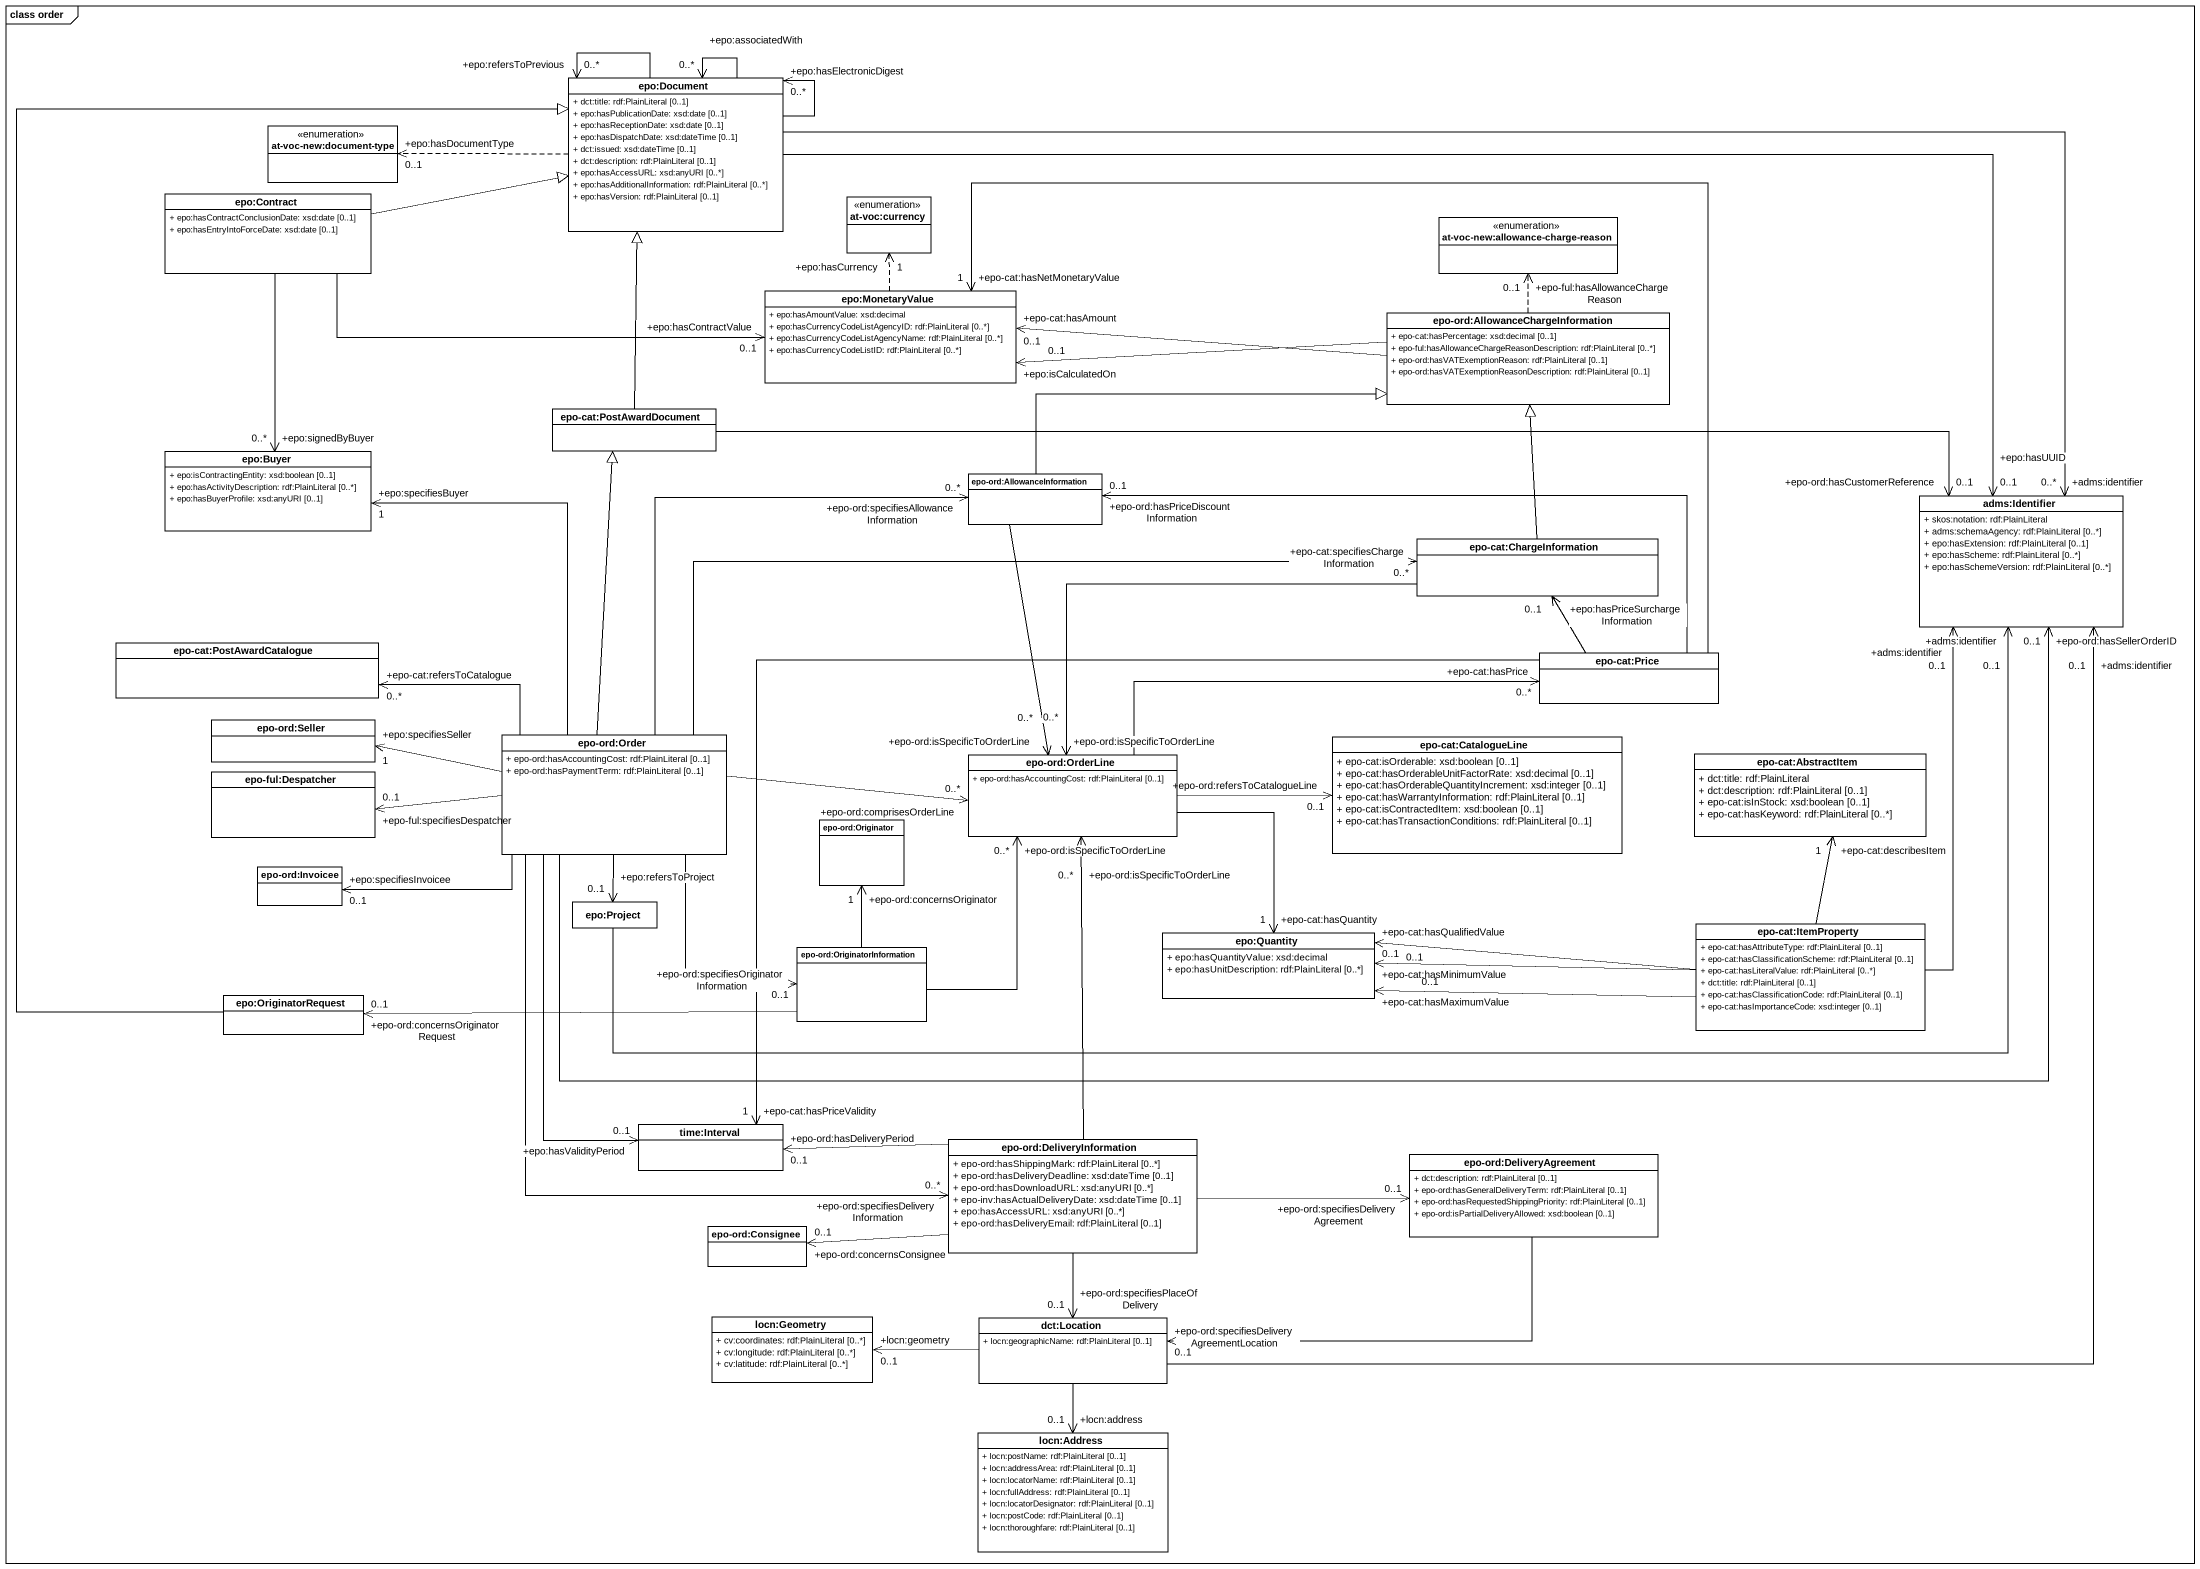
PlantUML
@startuml
mainframe class order
hide circle
hide empty members
skinparam classAttributeIconSize 0
class "epo:Document" as epo_Document {
  + dct:title: rdf:PlainLiteral [0..1]
  + epo:hasPublicationDate: xsd:date [0..1]
  + epo:hasReceptionDate: xsd:date [0..1]
  + epo:hasDispatchDate: xsd:dateTime [0..1]
  + dct:issued: xsd:dateTime [0..1]
  + dct:description: rdf:PlainLiteral [0..1]
  + epo:hasAccessURL: xsd:anyURI [0..*]
  + epo:hasAdditionalInformation: rdf:PlainLiteral [0..*]
  + epo:hasVersion: rdf:PlainLiteral [0..1]
}
enum "at-voc-new:document-type" as at_voc_new_document_type
class "epo:Contract" as epo_Contract {
  + epo:hasContractConclusionDate: xsd:date [0..1]
  + epo:hasEntryIntoForceDate: xsd:date [0..1]
}
enum "at-voc:currency" as at_voc_currency
enum "at-voc-new:allowance-charge-reason" as at_voc_new_allowance_charge
class "epo:MonetaryValue" as epo_MonetaryValue {
  + epo:hasAmountValue: xsd:decimal
  + epo:hasCurrencyCodeListAgencyID: rdf:PlainLiteral [0..*]
  + epo:hasCurrencyCodeListAgencyName: rdf:PlainLiteral [0..*]
  + epo:hasCurrencyCodeListID: rdf:PlainLiteral [0..*]
}
class "epo-ord:AllowanceChargeInformation" as epo_ord_AllowanceChargeInfor {
  + epo-cat:hasPercentage: xsd:decimal [0..1]
  + epo-ful:hasAllowanceChargeReasonDescription: rdf:PlainLiteral [0..*]
  + epo-ord:hasVATExemptionReason: rdf:PlainLiteral [0..1]
  + epo-ord:hasVATExemptionReasonDescription: rdf:PlainLiteral [0..1]
}
class "epo-cat:PostAwardDocument" as epo_cat_PostAwardDocument
class "epo:Buyer" as epo_Buyer {
  + epo:isContractingEntity: xsd:boolean [0..1]
  + epo:hasActivityDescription: rdf:PlainLiteral [0..*]
  + epo:hasBuyerProfile: xsd:anyURI [0..1]
}
class "epo-ord:AllowanceInformation" as epo_ord_AllowanceInformation
class "adms:Identifier" as adms_Identifier {
  + skos:notation: rdf:PlainLiteral
  + adms:schemaAgency: rdf:PlainLiteral [0..*]
  + epo:hasExtension: rdf:PlainLiteral [0..1]
  + epo:hasScheme: rdf:PlainLiteral [0..*]
  + epo:hasSchemeVersion: rdf:PlainLiteral [0..*]
}
class "epo-cat:ChargeInformation" as epo_cat_ChargeInformation
class "epo-cat:PostAwardCatalogue" as epo_cat_PostAwardCatalogue
class "epo-cat:Price" as epo_cat_Price
class "epo-ord:Seller" as epo_ord_Seller
class "epo-ord:Order" as epo_ord_Order {
  + epo-ord:hasAccountingCost: rdf:PlainLiteral [0..1]
  + epo-ord:hasPaymentTerm: rdf:PlainLiteral [0..1]
}
class "epo-cat:CatalogueLine" as epo_cat_CatalogueLine {
  + epo-cat:isOrderable: xsd:boolean [0..1]
  + epo-cat:hasOrderableUnitFactorRate: xsd:decimal [0..1]
  + epo-cat:hasOrderableQuantityIncrement: xsd:integer [0..1]
  + epo-cat:hasWarrantyInformation: rdf:PlainLiteral [0..1]
  + epo-cat:isContractedItem: xsd:boolean [0..1]
  + epo-cat:hasTransactionConditions: rdf:PlainLiteral [0..1]
}
class "epo-ful:Despatcher" as epo_ful_Despatcher
class "epo-ord:OrderLine" as epo_ord_OrderLine {
  + epo-ord:hasAccountingCost: rdf:PlainLiteral [0..1]
}
class "epo-cat:AbstractItem" as epo_cat_AbstractItem {
  + dct:title: rdf:PlainLiteral
  + dct:description: rdf:PlainLiteral [0..1]
  + epo-cat:isInStock: xsd:boolean [0..1]
  + epo-cat:hasKeyword: rdf:PlainLiteral [0..*]
}
class "epo-ord:Originator" as epo_ord_Originator
class "epo-ord:Invoicee" as epo_ord_Invoicee
class "epo:Project" as epo_Project
class "epo-ord:OriginatorInformation" as epo_ord_OriginatorInformatio
class "epo:Quantity" as epo_Quantity {
  + epo:hasQuantityValue: xsd:decimal
  + epo:hasUnitDescription: rdf:PlainLiteral [0..*]
}
class "epo-cat:ItemProperty" as epo_cat_ItemProperty {
  + epo-cat:hasAttributeType: rdf:PlainLiteral [0..1]
  + epo-cat:hasClassificationScheme: rdf:PlainLiteral [0..1]
  + epo-cat:hasLiteralValue: rdf:PlainLiteral [0..*]
  + dct:title: rdf:PlainLiteral [0..1]
  + epo-cat:hasClassificationCode: rdf:PlainLiteral [0..1]
  + epo-cat:hasImportanceCode: xsd:integer [0..1]
}
class "epo:OriginatorRequest" as epo_OriginatorRequest
class "time:Interval" as time_Interval
class "epo-ord:DeliveryInformation" as epo_ord_DeliveryInformation {
  + epo-ord:hasShippingMark: rdf:PlainLiteral [0..*]
  + epo-ord:hasDeliveryDeadline: xsd:dateTime [0..1]
  + epo-ord:hasDownloadURL: xsd:anyURI [0..*]
  + epo-inv:hasActualDeliveryDate: xsd:dateTime [0..1]
  + epo:hasAccessURL: xsd:anyURI [0..*]
  + epo-ord:hasDeliveryEmail: rdf:PlainLiteral [0..1]
}
class "epo-ord:DeliveryAgreement" as epo_ord_DeliveryAgreement {
  + dct:description: rdf:PlainLiteral [0..1]
  + epo-ord:hasGeneralDeliveryTerm: rdf:PlainLiteral [0..1]
  + epo-ord:hasRequestedShippingPriority: rdf:PlainLiteral [0..1]
  + epo-ord:isPartialDeliveryAllowed: xsd:boolean [0..1]
}
class "epo-ord:Consignee" as epo_ord_Consignee
class "locn:Geometry" as locn_Geometry {
  + cv:coordinates: rdf:PlainLiteral [0..*]
  + cv:longitude: rdf:PlainLiteral [0..*]
  + cv:latitude: rdf:PlainLiteral [0..*]
}
class "dct:Location" as dct_Location {
  + locn:geographicName: rdf:PlainLiteral [0..1]
}
class "locn:Address" as locn_Address {
  + locn:postName: rdf:PlainLiteral [0..1]
  + locn:addressArea: rdf:PlainLiteral [0..1]
  + locn:locatorName: rdf:PlainLiteral [0..1]
  + locn:fullAddress: rdf:PlainLiteral [0..1]
  + locn:locatorDesignator: rdf:PlainLiteral [0..1]
  + locn:postCode: rdf:PlainLiteral [0..1]
  + locn:thoroughfare: rdf:PlainLiteral [0..1]
}
epo_Document --> "+epo:refersToPrevious\n0..*" epo_Document
epo_Document --> "+epo:associatedWith\n0..*" epo_Document
epo_Document --> "+epo:hasElectronicDigest\n0..*" epo_Document
epo_Document .left.> "+epo:hasDocumentType\n0..1" at_voc_new_document_type
epo_Document -right-> "+adms:identifier\n0..*" adms_Identifier
epo_Document -right-> "+epo:hasUUID\n0..1" adms_Identifier
epo_Contract -right-|> epo_Document
epo_Contract -right-> "+epo:hasContractValue\n0..1" epo_MonetaryValue
epo_Contract --> "+epo:signedByBuyer\n0..*" epo_Buyer
epo_MonetaryValue .up.> "+epo:hasCurrency\n1" at_voc_currency
epo_ord_AllowanceChargeInfor .up.> "+epo-ful:hasAllowanceChargeReason\n0..1" at_voc_new_allowance_charge
epo_ord_AllowanceChargeInfor -left-> "+epo-cat:hasAmount\n0..1" epo_MonetaryValue
epo_ord_AllowanceChargeInfor -left-> "+epo:isCalculatedOn\n0..1" epo_MonetaryValue
epo_cat_PostAwardDocument -up-|> epo_Document
epo_cat_PostAwardDocument -right-> "+epo-ord:hasCustomerReference\n0..1" adms_Identifier
epo_ord_AllowanceInformation -right-|> epo_ord_AllowanceChargeInfor
epo_ord_AllowanceInformation --> "+epo-ord:isSpecificToOrderLine\n0..*" epo_ord_OrderLine
epo_cat_ChargeInformation -up-|> epo_ord_AllowanceChargeInfor
epo_cat_ChargeInformation -left-> "+epo-ord:isSpecificToOrderLine\n0..*" epo_ord_OrderLine
epo_cat_Price -left-> "+epo-cat:hasNetMonetaryValue\n1" epo_MonetaryValue
epo_cat_Price -left-> "+epo-ord:hasPriceDiscountInformation\n0..1" epo_ord_AllowanceInformation
epo_cat_Price -up-> "+epo:hasPriceSurchargeInformation\n0..1" epo_cat_ChargeInformation
epo_cat_Price -left-> "+epo-cat:hasPriceValidity\n1" time_Interval
epo_ord_Order -up-|> epo_cat_PostAwardDocument
epo_ord_Order -up-> "+epo:specifiesBuyer\n1" epo_Buyer
epo_ord_Order -up-> "+epo-ord:specifiesAllowanceInformation\n0..*" epo_ord_AllowanceInformation
epo_ord_Order -right-> "+epo-ord:hasSellerOrderID\n0..1" adms_Identifier
epo_ord_Order -right-> "+epo-cat:specifiesChargeInformation\n0..*" epo_cat_ChargeInformation
epo_ord_Order -left-> "+epo-cat:refersToCatalogue\n0..*" epo_cat_PostAwardCatalogue
epo_ord_Order -left-> "+epo:specifiesSeller\n1" epo_ord_Seller
epo_ord_Order -left-> "+epo-ful:specifiesDespatcher\n0..1" epo_ful_Despatcher
epo_ord_Order -right-> "+epo-ord:comprisesOrderLine\n0..*" epo_ord_OrderLine
epo_ord_Order -left-> "+epo:specifiesInvoicee\n0..1" epo_ord_Invoicee
epo_ord_Order --> "+epo:refersToProject\n0..1" epo_Project
epo_ord_Order --> "+epo-ord:specifiesOriginatorInformation\n0..1" epo_ord_OriginatorInformatio
epo_ord_Order --> "+epo:hasValidityPeriod\n0..1" time_Interval
epo_ord_Order --> "+epo-ord:specifiesDeliveryInformation\n0..*" epo_ord_DeliveryInformation
epo_ord_OrderLine -right-> "+epo-cat:hasPrice\n0..*" epo_cat_Price
epo_ord_OrderLine -right-> "+epo-ord:refersToCatalogueLine\n0..1" epo_cat_CatalogueLine
epo_ord_OrderLine --> "+epo-cat:hasQuantity\n1" epo_Quantity
epo_Project -right-> "+adms:identifier\n0..1" adms_Identifier
epo_ord_OriginatorInformatio -up-> "+epo-ord:isSpecificToOrderLine\n0..*" epo_ord_OrderLine
epo_ord_OriginatorInformatio -up-> "+epo-ord:concernsOriginator\n1" epo_ord_Originator
epo_ord_OriginatorInformatio -left-> "+epo-ord:concernsOriginatorRequest\n0..1" epo_OriginatorRequest
epo_cat_ItemProperty -up-> "+adms:identifier\n0..1" adms_Identifier
epo_cat_ItemProperty -up-> "+epo-cat:describesItem\n1" epo_cat_AbstractItem
epo_cat_ItemProperty -left-> "+epo-cat:hasMinimumValue\n0..1" epo_Quantity
epo_cat_ItemProperty -left-> "+epo-cat:hasMaximumValue\n0..1" epo_Quantity
epo_cat_ItemProperty -left-> "+epo-cat:hasQualifiedValue\n0..1" epo_Quantity
epo_OriginatorRequest -up-|> epo_Document
epo_ord_DeliveryInformation -up-> "+epo-ord:isSpecificToOrderLine\n0..*" epo_ord_OrderLine
epo_ord_DeliveryInformation -left-> "+epo-ord:hasDeliveryPeriod\n0..1" time_Interval
epo_ord_DeliveryInformation -right-> "+epo-ord:specifiesDeliveryAgreement\n0..1" epo_ord_DeliveryAgreement
epo_ord_DeliveryInformation -left-> "+epo-ord:concernsConsignee\n0..1" epo_ord_Consignee
epo_ord_DeliveryInformation --> "+epo-ord:specifiesPlaceOfDelivery\n0..1" dct_Location
epo_ord_DeliveryAgreement -left-> "+epo-ord:specifiesDeliveryAgreementLocation\n0..1" dct_Location
dct_Location -up-> "+adms:identifier\n0..1" adms_Identifier
dct_Location -left-> "+locn:geometry\n0..1" locn_Geometry
dct_Location --> "+locn:address\n0..1" locn_Address
@enduml
